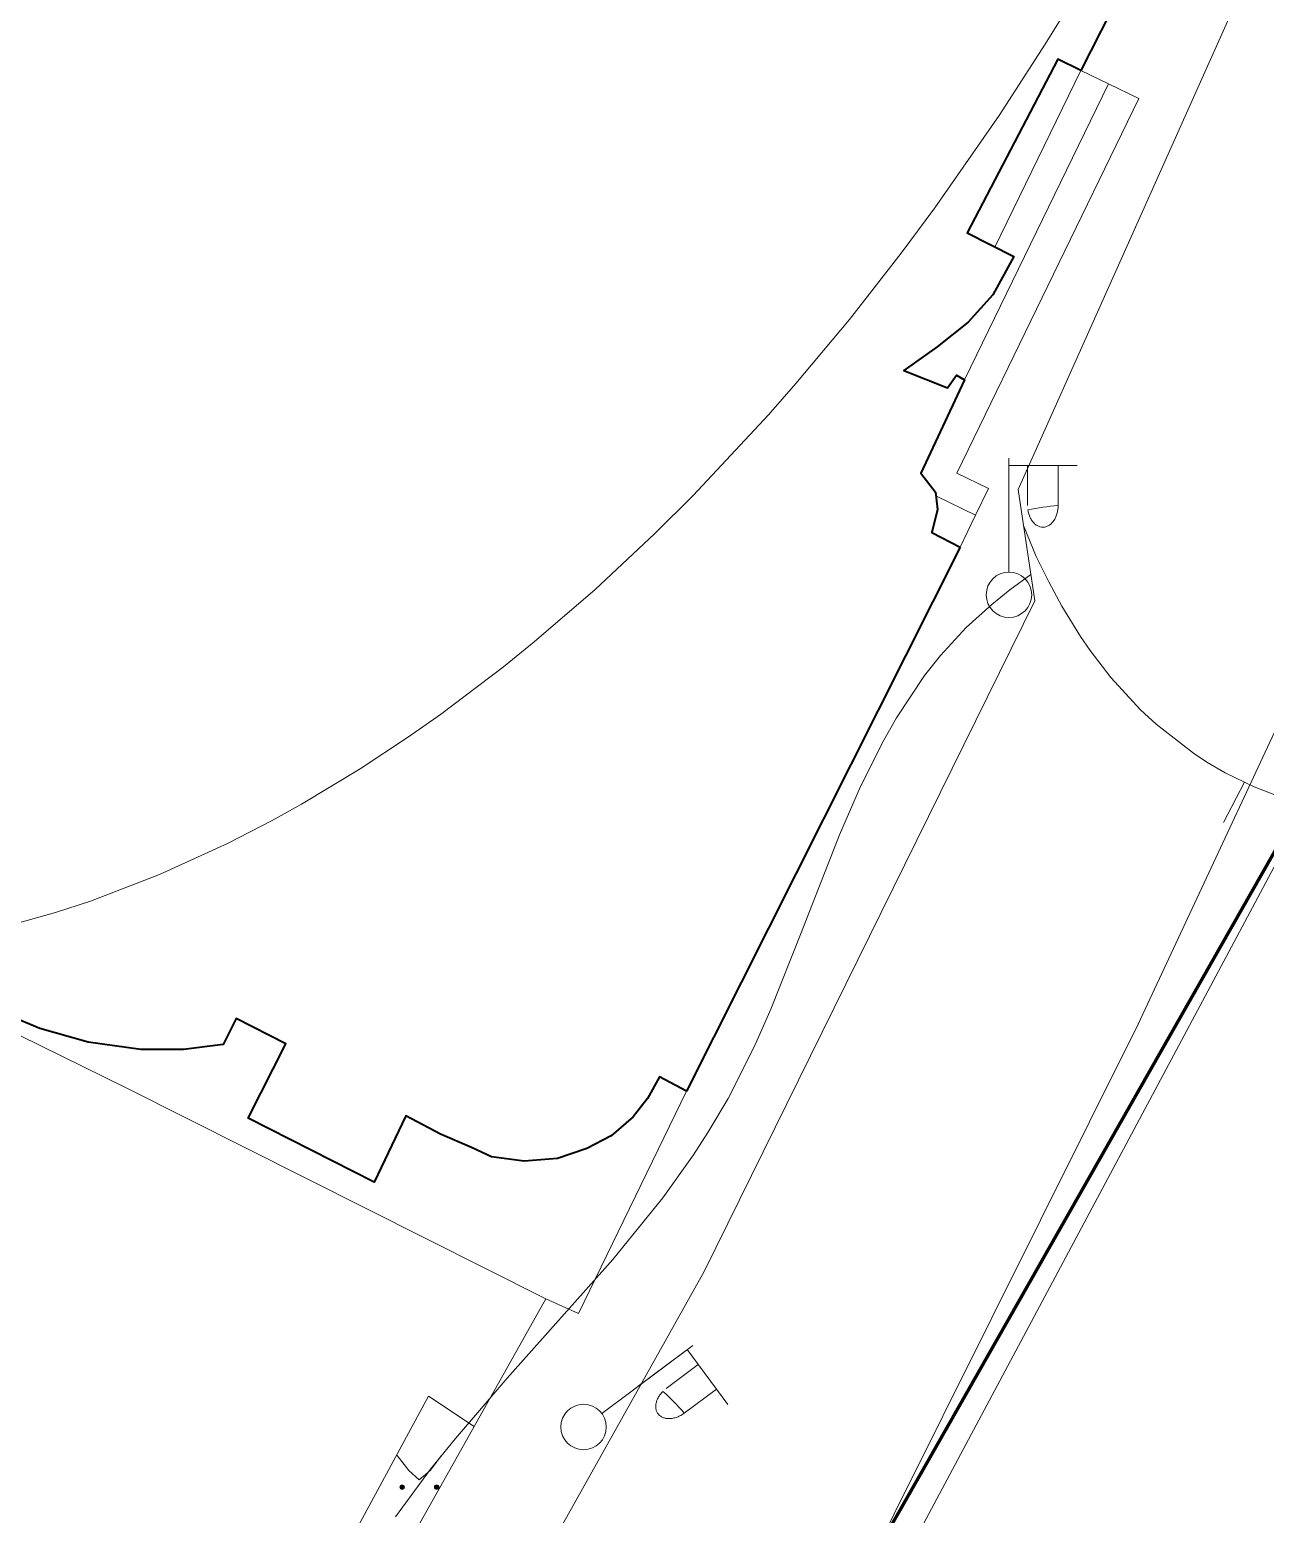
# Model space of a CAD drawing. Extents: x 1000 to 4000, y -5000 to -1000.
# Drawn here: x 1159.4 to 1213.8, y -4141.5 to -4076.2 of the extents above; entities that cross this region are included whole.
import ezdxf

# ---------------------------------------------------------------- set-up
doc = ezdxf.new("R2010")
doc.units = 0
doc.header["$MEASUREMENT"] = 0
for name, color, linetype in [('границы команд_1', 10, 'CONTINUOUS'), ('СЛОЙ_11', 7, 'CONTINUOUS'), ('СЛОЙ_24', 7, 'CONTINUOUS'), ('СЛОЙ_3', 7, 'CONTINUOUS'), ('СЛОЙ_41', 7, 'CONTINUOUS'), ('СЛОЙ_44', 7, 'CONTINUOUS'), ('СЛОЙ_50', 7, 'CONTINUOUS'), ('СЛОЙ_51', 7, 'CONTINUOUS'), ('СЛОЙ_6', 7, 'CONTINUOUS'), ('СЛОЙ_7', 7, 'CONTINUOUS')]:
    doc.layers.add(name, color=color, linetype=linetype)

msp = doc.modelspace()

# ---------------------------------------------------------------- linework, layer by layer
at = {"layer": 'границы команд_1', "color": 6, "lineweight": 100}
msp.add_lwpolyline([(1612.961, -4276.819), (1612.961, -4259.864), (1625.02, -4185.114), (1636.753, -4129.276), (1649.533, -4098.953), (1661.196, -4081.671), (1676.84, -4068.302), (1835.035, -3963.898), (1864.509, -3940.502), (1880.89, -3924.111), (1893.059, -3902.283), (1902.12, -3885.222), (1918.702, -3847.062), (1400.618, -3643.717), (1216.078, -4109.027), (1196.4, -4143.603), (1121.31, -4268.85)], dxfattribs=at)
at = {"layer": 'СЛОЙ_11', "color": 253, "linetype": 'Continuous', "lineweight": 0}
for points in [[(1182.148, -4132.006), (1178.991, -4137.619)], [(1178.991, -4137.619), (1175.19, -4144.376)]]:
    msp.add_lwpolyline(points, dxfattribs=at)
at = {"layer": 'СЛОЙ_24', "color": 253, "linetype": 'Continuous', "lineweight": 0}
for points in [[(1180.115, -4146.858), (1189.111, -4130.81), (1203.645, -4101.323), (1202.925, -4096.424), (1218.343, -4061.941), (1221.351, -4063.067), (1221.865, -4061.153), (1219.191, -4059.913), (1231.608, -4029.369), (1232.873, -4022.904), (1236.388, -4024.042), (1236.978, -4022.093), (1233.837, -4021.053), (1242.216, -4000)], [(1178.991, -4137.619), (1176.974, -4136.292), (1173.199, -4143.272), (1175.19, -4144.376)]]:
    msp.add_lwpolyline(points, dxfattribs=at)
at = {"layer": 'СЛОЙ_3', "color": 253, "linetype": 'Continuous', "lineweight": 0}
for p, q in [((1202.513, -4100.051), (1202.513, -4095.051)), ((1202.513, -4098.051), (1202.513, -4095.051)), ((1202.513, -4095.365), (1205.513, -4095.365)), ((1203.334, -4097.133), (1203.334, -4095.365)), ((1204.676, -4097.133), (1204.676, -4095.365)), ((1184.601, -4137.042), (1188.609, -4134.052)), ((1186.204, -4135.846), (1188.609, -4134.052)), ((1188.357, -4134.24), (1190.151, -4136.645)), ((1187.431, -4135.955), (1188.848, -4134.898)), ((1188.234, -4137.031), (1189.651, -4135.974))]:
    msp.add_line(p, q, dxfattribs=at)
for points in [[(1204.676, -4097.133, -0.035191), (1204.663, -4097.317, -0.036545), (1204.625, -4097.494, -0.03934), (1204.563, -4097.657, -0.0437), (1204.48, -4097.8, -0.049642), (1204.378, -4097.917, -0.056748), (1204.262, -4098.004, -0.0637), (1204.136, -4098.058, -0.068204), (1204.005, -4098.076, -0.068204), (1203.874, -4098.058, -0.0637), (1203.748, -4098.004, -0.056748), (1203.632, -4097.917, -0.049642), (1203.53, -4097.8, -0.0437), (1203.447, -4097.657, -0.03934), (1203.385, -4097.494, -0.036545), (1203.347, -4097.317, -0.035191)], [(1188.233, -4137.031, -0.035191), (1188.078, -4137.131, -0.036545), (1187.914, -4137.206, -0.03934), (1187.746, -4137.253, -0.0437), (1187.582, -4137.272, -0.049642), (1187.427, -4137.261, -0.056748), (1187.288, -4137.22, -0.0637), (1187.169, -4137.151, -0.068204), (1187.077, -4137.057, -0.068204), (1187.013, -4136.941, -0.0637), (1186.981, -4136.808, -0.056748), (1186.981, -4136.663, -0.049642), (1187.014, -4136.511, -0.0437), (1187.079, -4136.359, -0.03934), (1187.172, -4136.212, -0.036545), (1187.291, -4136.075, -0.035191)]]:
    msp.add_lwpolyline(points, format="xyb", close=True, dxfattribs=at)
for centre in [(1202.513, -4101.051), (1183.8, -4137.64)]:
    msp.add_circle(centre, 1, dxfattribs=at)
at = {"layer": 'СЛОЙ_41', "color": 253, "linetype": 'Continuous', "lineweight": 0}
for p, q in [((1175.607, -4138.897), (1176.117, -4139.547)), ((1177.557, -4138.897), (1177.047, -4139.547)), ((1176.117, -4139.547), (1176.577, -4139.957)), ((1177.047, -4139.547), (1176.577, -4139.957))]:
    msp.add_line(p, q, dxfattribs=at)
for centre in [(1175.821, -4140.285), (1177.342, -4140.285)]:
    msp.add_circle(centre, 0.0976, dxfattribs=at)
for points in [[(1175.725, -4140.304), (1175.723, -4140.285), (1175.725, -4140.266)], [(1175.73, -4140.322), (1175.725, -4140.266), (1175.73, -4140.248)], [(1175.725, -4140.304), (1175.725, -4140.266), (1175.73, -4140.322)], [(1175.739, -4140.339), (1175.73, -4140.248), (1175.739, -4140.231)], [(1175.73, -4140.322), (1175.73, -4140.248), (1175.739, -4140.339)], [(1175.752, -4140.354), (1175.739, -4140.231), (1175.752, -4140.216)], [(1175.739, -4140.339), (1175.739, -4140.231), (1175.752, -4140.354)], [(1175.766, -4140.366), (1175.752, -4140.216), (1175.766, -4140.204)], [(1175.752, -4140.354), (1175.752, -4140.216), (1175.766, -4140.366)], [(1175.783, -4140.375), (1175.766, -4140.204), (1175.783, -4140.195)], [(1175.766, -4140.366), (1175.766, -4140.204), (1175.783, -4140.375)], [(1175.802, -4140.381), (1175.783, -4140.195), (1175.802, -4140.189)], [(1175.783, -4140.375), (1175.783, -4140.195), (1175.802, -4140.381)], [(1175.821, -4140.383), (1175.802, -4140.189), (1175.821, -4140.187)], [(1175.802, -4140.381), (1175.802, -4140.189), (1175.821, -4140.383)], [(1177.246, -4140.304), (1177.244, -4140.285), (1177.246, -4140.266)], [(1177.251, -4140.322), (1177.246, -4140.266), (1177.251, -4140.248)], [(1177.246, -4140.304), (1177.246, -4140.266), (1177.251, -4140.322)], [(1177.26, -4140.339), (1177.251, -4140.248), (1177.26, -4140.231)], [(1177.251, -4140.322), (1177.251, -4140.248), (1177.26, -4140.339)], [(1177.273, -4140.354), (1177.26, -4140.231), (1177.273, -4140.216)], [(1177.26, -4140.339), (1177.26, -4140.231), (1177.273, -4140.354)], [(1177.287, -4140.366), (1177.273, -4140.216), (1177.287, -4140.204)], [(1177.273, -4140.354), (1177.273, -4140.216), (1177.287, -4140.366)], [(1177.304, -4140.375), (1177.287, -4140.204), (1177.304, -4140.195)], [(1177.287, -4140.366), (1177.287, -4140.204), (1177.304, -4140.375)], [(1177.323, -4140.381), (1177.304, -4140.195), (1177.323, -4140.189)], [(1177.304, -4140.375), (1177.304, -4140.195), (1177.323, -4140.381)], [(1177.342, -4140.383), (1177.323, -4140.189), (1177.342, -4140.187)], [(1177.323, -4140.381), (1177.323, -4140.189), (1177.342, -4140.383)]]:
    msp.add_solid(points, dxfattribs=at)
at = {"layer": 'СЛОЙ_41', "color": 253, "linetype": 'Continuous', "lineweight": 0, "extrusion": (0, 0, -1)}
for points in [[(-1175.821, -4140.383), (-1175.821, -4140.187), (-1175.84, -4140.381)], [(-1175.84, -4140.381), (-1175.821, -4140.187), (-1175.84, -4140.189)], [(-1175.84, -4140.381), (-1175.84, -4140.189), (-1175.858, -4140.375)], [(-1175.858, -4140.375), (-1175.84, -4140.189), (-1175.858, -4140.195)], [(-1175.858, -4140.375), (-1175.858, -4140.195), (-1175.875, -4140.366)], [(-1175.875, -4140.366), (-1175.858, -4140.195), (-1175.875, -4140.204)], [(-1175.875, -4140.366), (-1175.875, -4140.204), (-1175.89, -4140.354)], [(-1175.89, -4140.354), (-1175.875, -4140.204), (-1175.89, -4140.216)], [(-1175.89, -4140.354), (-1175.89, -4140.216), (-1175.902, -4140.339)], [(-1175.902, -4140.339), (-1175.89, -4140.216), (-1175.902, -4140.231)], [(-1175.902, -4140.339), (-1175.902, -4140.231), (-1175.911, -4140.322)], [(-1175.911, -4140.322), (-1175.902, -4140.231), (-1175.911, -4140.248)], [(-1175.911, -4140.322), (-1175.911, -4140.248), (-1175.916, -4140.304)], [(-1175.916, -4140.304), (-1175.911, -4140.248), (-1175.916, -4140.266)], [(-1175.916, -4140.304), (-1175.916, -4140.266), (-1175.918, -4140.285)], [(-1177.342, -4140.383), (-1177.342, -4140.187), (-1177.361, -4140.381)], [(-1177.361, -4140.381), (-1177.342, -4140.187), (-1177.361, -4140.189)], [(-1177.361, -4140.381), (-1177.361, -4140.189), (-1177.379, -4140.375)], [(-1177.379, -4140.375), (-1177.361, -4140.189), (-1177.379, -4140.195)], [(-1177.379, -4140.375), (-1177.379, -4140.195), (-1177.396, -4140.366)], [(-1177.396, -4140.366), (-1177.379, -4140.195), (-1177.396, -4140.204)], [(-1177.396, -4140.366), (-1177.396, -4140.204), (-1177.411, -4140.354)], [(-1177.411, -4140.354), (-1177.396, -4140.204), (-1177.411, -4140.216)], [(-1177.411, -4140.354), (-1177.411, -4140.216), (-1177.423, -4140.339)], [(-1177.423, -4140.339), (-1177.411, -4140.216), (-1177.423, -4140.231)], [(-1177.423, -4140.339), (-1177.423, -4140.231), (-1177.432, -4140.322)], [(-1177.432, -4140.322), (-1177.423, -4140.231), (-1177.432, -4140.248)], [(-1177.432, -4140.322), (-1177.432, -4140.248), (-1177.437, -4140.304)], [(-1177.437, -4140.304), (-1177.432, -4140.248), (-1177.437, -4140.266)], [(-1177.437, -4140.304), (-1177.437, -4140.266), (-1177.439, -4140.285)]]:
    msp.add_solid(points, dxfattribs=at)
at = {"layer": 'СЛОЙ_44', "color": 253, "linetype": 'Continuous', "lineweight": 0}
msp.add_lwpolyline([(1261.315, -4000), (1226.071, -4089.096), (1220.291, -4101.567), (1189.266, -4159.664), (1182.269, -4171.223), (1147.289, -4225.062), (1144.343, -4229.571), (1124.192, -4260.408), (1114.078, -4276.498)], dxfattribs=at)
at = {"layer": 'СЛОЙ_50', "color": 253, "linetype": 'Continuous', "lineweight": 0}
for points in [[(1157.48, -4115.881), (1160.576, -4115.024), (1162.11, -4114.517), (1165.144, -4113.349), (1168.135, -4111.984), (1170.102, -4110.971), (1171.401, -4110.251), (1173.969, -4108.707), (1176.103, -4107.301), (1177.508, -4106.313), (1180.275, -4104.223), (1181.636, -4103.122), (1184.311, -4100.816), (1186.92, -4098.378), (1188.623, -4096.684), (1191.933, -4093.144), (1193.14, -4091.768), (1195.498, -4088.944), (1197.777, -4086.03), (1199.252, -4084.043), (1202.088, -4079.974), (1204.112, -4076.85), (1205.412, -4074.738)], [(1203.157, -4098.001), (1203.716, -4099.362), (1204.261, -4100.484), (1204.839, -4101.549), (1205.659, -4102.88), (1206.091, -4103.508), (1206.999, -4104.688), (1208.299, -4106.104), (1208.988, -4106.744), (1210.631, -4108.021), (1211.221, -4108.404), (1212.031, -4108.874), (1212.446, -4109.091), (1212.871, -4109.291), (1213.296, -4109.491), (1214.472, -4109.95)], [(1175.529, -4141.586), (1177.074, -4139.493), (1178.165, -4138.14), (1180.447, -4135.5), (1185.094, -4130.271), (1187.286, -4127.559), (1188.639, -4125.673), (1189.273, -4124.7), (1190.162, -4123.197), (1191.336, -4120.868), (1192.043, -4119.264), (1193.349, -4115.985), (1195.056, -4111.609), (1195.98, -4109.486), (1197.003, -4107.444), (1197.563, -4106.463), (1198.806, -4104.598), (1199.498, -4103.721), (1200.638, -4102.487), (1201.755, -4101.476), (1202.546, -4100.84), (1203.475, -4100.163)], [(1212.871, -4109.291), (1211.954, -4111.068)]]:
    msp.add_lwpolyline(points, dxfattribs=at)
at = {"layer": 'СЛОЙ_51', "color": 253, "linetype": 'Continuous', "lineweight": 0}
msp.add_lwpolyline([(1000, -4449.362), (1121.31, -4268.85), (1142.678, -4237.053), (1184.595, -4167.282), (1208.204, -4119.925), (1225.592, -4082.707), (1249.317, -4020.136), (1256.947, -4000)], dxfattribs=at)
at = {"layer": 'СЛОЙ_6', "color": 253, "linetype": 'Continuous', "lineweight": 40}
for points in [[(1211.002, -4067.516), (1205.674, -4077.994)], [(1205.674, -4077.994), (1204.665, -4077.504), (1200.682, -4085.145), (1202.725, -4086.183), (1201.8, -4087.869), (1200.722, -4089.068), (1199.363, -4090.147), (1197.885, -4091.186), (1199.814, -4091.952), (1200.199, -4091.39), (1200.563, -4091.606), (1198.644, -4095.703), (1199.283, -4096.542), (1199.368, -4097.301), (1199.123, -4098.306), (1200.361, -4098.955)], [(1200.361, -4098.955), (1188.336, -4122.88)], [(1188.336, -4122.88), (1187.137, -4122.241), (1186.618, -4123.2), (1185.979, -4123.999), (1185.02, -4124.839), (1183.941, -4125.398), (1182.662, -4125.838), (1181.184, -4125.958), (1179.746, -4125.758), (1178.867, -4125.358), (1177.508, -4124.759), (1175.99, -4123.959), (1174.597, -4126.881), (1169.043, -4124.059), (1170.704, -4120.79), (1168.528, -4119.685), (1167.951, -4120.822), (1166.202, -4121.042), (1164.324, -4121.042), (1162.006, -4120.722), (1159.889, -4120.123), (1158.051, -4119.363)]]:
    msp.add_lwpolyline(points, dxfattribs=at)
at = {"layer": 'СЛОЙ_7', "color": 253, "linetype": 'Continuous', "lineweight": 0}
for p, q in [((1205.674, -4077.994), (1201.898, -4085.763)), ((1206.89, -4078.585), (1205.674, -4077.994)), ((1206.89, -4078.585), (1200.563, -4091.606)), ((1208.224, -4079.233), (1206.89, -4078.585)), ((1208.224, -4079.233), (1200.221, -4095.704)), ((1200.221, -4095.704), (1201.613, -4096.38)), ((1201.613, -4096.38), (1201.044, -4097.55)), ((1199.301, -4096.702), (1201.044, -4097.55)), ((1201.044, -4097.55), (1200.361, -4098.955)), ((1146.145, -4114.106), (1163.688, -4122.733)), ((1163.688, -4122.733), (1182.148, -4132.006)), ((1183.586, -4132.646), (1188.336, -4122.88)), ((1182.148, -4132.006), (1183.586, -4132.646))]:
    msp.add_line(p, q, dxfattribs=at)

doc.saveas('drawing.dxf')
